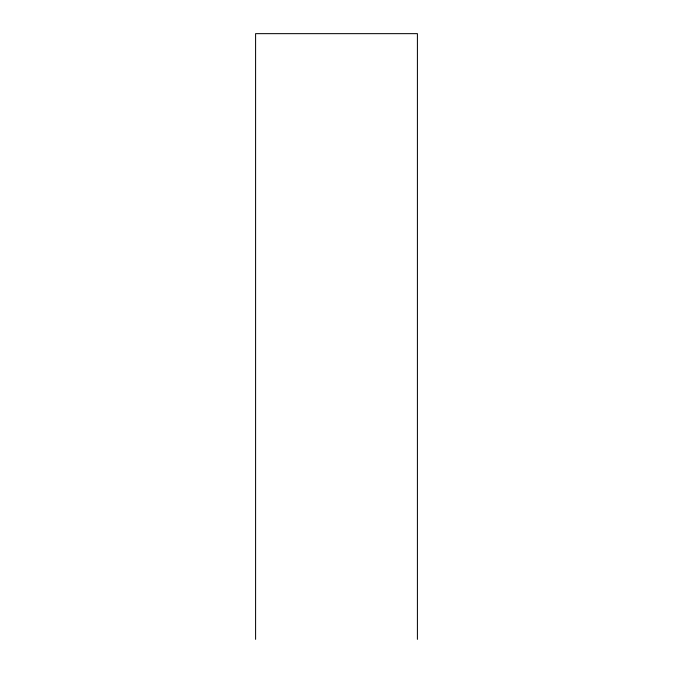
<?xml version="1.0" encoding="UTF-8"?>
<svg xmlns="http://www.w3.org/2000/svg" width="673" height="673" viewBox="0 0 673 673"><rect width="100%" height="100%" fill="white"/><g stroke="black" fill="none" stroke-linecap="round" stroke-linejoin="round"><path stroke-width="1.01" d="M417.411 639.35L417.411 33.65L255.589 33.65L255.589 639.35"/></g></svg>
